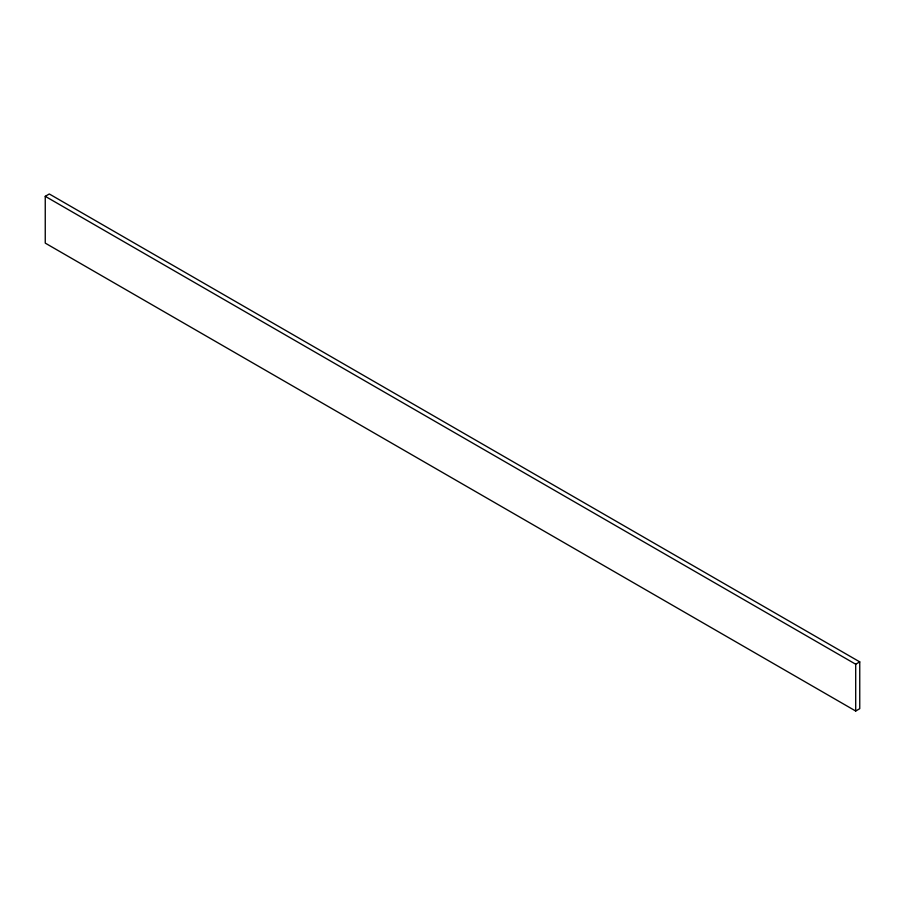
<?xml version="1.0" encoding="UTF-8"?>
<svg xmlns="http://www.w3.org/2000/svg" width="905" height="905" viewBox="0 0 905 905"><rect width="100%" height="100%" fill="white"/><g stroke="black" fill="none" stroke-linecap="round" stroke-linejoin="round"><path stroke-width="1.36" d="M45.25 196.317L49.3 193.975L859.75 661.883L859.75 708.683L855.7 711.025L45.25 243.117L45.25 196.317L855.7 664.225L859.75 661.883M855.7 664.225L855.7 711.025"/></g></svg>
